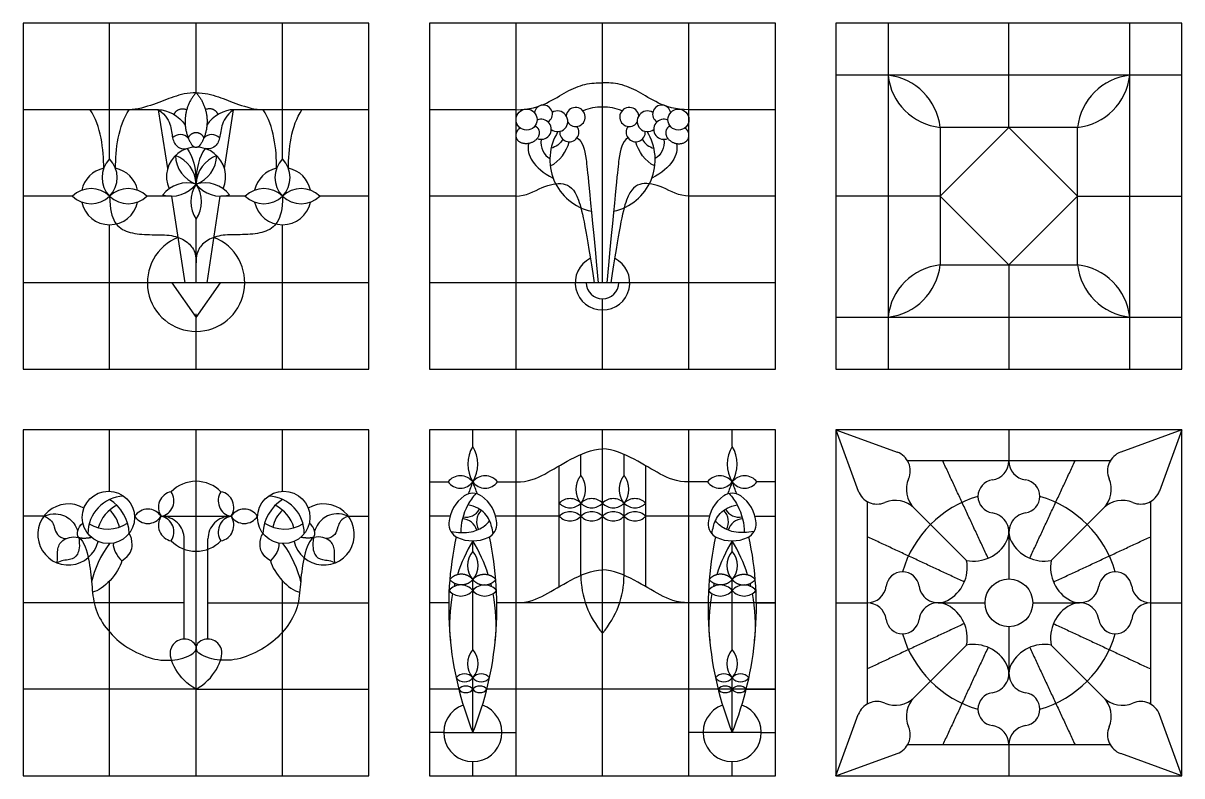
# Model space of a CAD drawing. Header units: millimetres. Extents: x -192 to 170, y -187 to 124.
# Drawn here: x -192.2 to 20.6, y -14.4 to 123.7 of the extents above; entities that cross this region are included whole.
import ezdxf

# ---------------------------------------------------------------- set-up
doc = ezdxf.new("R2010")
doc.units = ezdxf.units.MM
doc.header["$MEASUREMENT"] = 0
doc.layers.add('Layer 03', color=5, linetype='Continuous')

msp = doc.modelspace()

# ---------------------------------------------------------------- linework, layer by layer
at = {"layer": 'Layer 03'}
for p, q in [((-192.19, 123.73), (-192.19, 60.23)), ((-128.69, 123.73), (-192.19, 123.73)), ((-176.31, 98.81), (-176.31, 123.73)), ((-160.44, 110.97), (-160.44, 123.73)), ((-144.56, 98.81), (-144.56, 123.73)), ((-128.69, 60.23), (-128.69, 123.73)), ((-117.56, 123.73), (-117.56, 60.23)), ((-54.06, 123.73), (-117.56, 123.73)), ((-101.69, 60.23), (-101.69, 123.73)), ((-85.81, 76.1), (-85.81, 123.73)), ((-69.94, 60.23), (-69.94, 123.73)), ((-54.06, 60.23), (-54.06, 123.73)), ((-33.38, 123.73), (-33.38, 60.23)), ((11, 60.23), (11, 123.73)), ((20.56, 114.16), (-42.94, 114.16)), ((-167.31, 107.85), (-192.19, 107.85)), ((-128.69, 107.85), (-153.57, 107.85)), ((-101.69, 107.85), (-117.56, 107.85)), ((-54.06, 107.85), (-69.94, 107.85)), ((-183.15, 91.98), (-192.19, 91.98)), ((-164.97, 91.98), (-169.48, 91.98)), ((-151.4, 91.98), (-155.9, 91.98)), ((-128.69, 91.98), (-137.73, 91.98)), ((-101.69, 91.98), (-117.56, 91.98)), ((-54.06, 91.98), (-69.94, 91.98)), ((-160.44, 76.1), (-160.44, 87.75)), ((-176.31, 60.23), (-176.31, 86.74)), ((-144.56, 60.23), (-144.56, 86.74)), ((-128.69, 76.1), (-192.19, 76.1)), ((-54.06, 76.1), (-117.56, 76.1)), ((-85.81, 60.23), (-85.81, 73.12)), ((-160.44, 60.23), (-160.44, 70.38)), ((-42.94, 69.79), (20.56, 69.79)), ((-192.19, 60.23), (-128.69, 60.23)), ((-117.56, 60.23), (-54.06, 60.23)), ((-128.69, 49.1), (-192.19, 49.1)), ((-192.19, 49.1), (-192.19, -14.4)), ((-176.31, 37.83), (-176.31, 49.1)), ((-160.44, -14.4), (-160.44, 49.1)), ((-144.56, 37.83), (-144.56, 49.1)), ((-128.69, -14.4), (-128.69, 49.1)), ((-54.06, 49.1), (-117.56, 49.1)), ((-117.56, 49.1), (-117.56, -14.4)), ((-101.69, -14.4), (-101.69, 49.1)), ((-85.81, -14.4), (-85.81, 49.1)), ((-69.94, -14.4), (-69.94, 49.1)), ((-54.06, -14.4), (-54.06, 49.1)), ((-188.41, 33.23), (-192.19, 33.23)), ((-132.47, 33.23), (-128.69, 33.23)), ((-113.81, 33.23), (-117.56, 33.23)), ((-93.75, 33.23), (-105.44, 33.23)), ((-66.19, 33.23), (-77.88, 33.23)), ((-57.81, 33.23), (-54.06, 33.23)), ((-176.31, -14.4), (-176.31, 21.38)), ((-144.56, -14.4), (-144.56, 21.38)), ((-162.61, 17.35), (-192.19, 17.35)), ((-158.27, 17.35), (-128.69, 17.35)), ((-114.06, 17.35), (-117.56, 17.35)), ((-54.06, 17.35), (-105.19, 17.35)), ((-57.57, 17.35), (-54.06, 17.35)), ((-160.44, 1.48), (-192.19, 1.48)), ((-160.44, 1.48), (-128.69, 1.48)), ((-112.2, 1.48), (-117.56, 1.48)), ((-54.06, 1.48), (-107.05, 1.48)), ((-59.43, 1.48), (-54.06, 1.48)), ((-192.19, -14.4), (-128.69, -14.4)), ((-117.56, -14.4), (-54.06, -14.4))]:
    msp.add_line(p, q, dxfattribs=at)
for points in [[(20.56, 60.23), (20.56, 123.73), (-42.94, 123.73), (-42.94, 60.23)], [(-23.81, 91.98), (-11.19, 104.6), (1.43, 91.98), (-11.19, 79.35)], [(1.43, 79.35), (1.43, 104.6), (-23.81, 104.6), (-23.81, 79.35)], [(20.56, -14.4), (20.56, 49.1), (-42.94, 49.1), (-42.94, -14.4)]]:
    msp.add_lwpolyline(points, close=True, dxfattribs=at)
for points in [[(-11.19, 104.6), (-11.19, 123.73)], [(-165.65, 97.04), (-167.31, 107.85)], [(-155.22, 97.04), (-153.57, 107.85)], [(-162.44, 76.1), (-164.88, 91.98)], [(-158.43, 76.1), (-156, 91.98)], [(-23.81, 91.98), (-42.94, 91.98)], [(1.43, 91.98), (20.56, 91.98)], [(-11.19, 79.35), (-11.19, 60.23)], [(-164.91, 76.1), (-160.44, 69.72)], [(-160.44, 69.72), (-155.97, 76.1)], [(-109.63, 46.07), (-109.63, 49.1)], [(-62, 46.07), (-62, 49.1)], [(-42.94, 49.1), (-31.71, 45.02)], [(-42.94, 49.1), (-38.85, 37.87)], [(-11.19, 49.1), (-11.19, 43.38)], [(20.56, 49.1), (9.33, 45.02)], [(20.56, 49.1), (16.47, 37.87)], [(-89.78, 40.73), (-89.78, 44.59)], [(-81.85, 40.73), (-81.85, 44.59)], [(7.4, 43.38), (-29.78, 43.38)], [(-93.75, 20.32), (-93.75, 42.5)], [(-77.88, 20.32), (-77.88, 42.5)], [(-117.56, 39.53), (-114.17, 39.53)], [(-105.09, 39.53), (-101.69, 39.53)], [(-66.54, 39.53), (-69.94, 39.53)], [(-54.06, 39.53), (-57.46, 39.53)], [(-89.78, 22.41), (-89.78, 35.63)], [(-81.85, 22.41), (-81.85, 35.63)], [(-37.22, 35.94), (-37.22, -1.24)], [(-28.56, 34.72), (-18.95, 25.11)], [(6.18, 34.72), (-3.43, 25.11)], [(14.84, -1.24), (14.84, 35.94)], [(-166.86, 33.23), (-154.02, 33.23)], [(-11.19, 30.32), (-11.19, 21.73)], [(-162.61, 10.71), (-162.61, 29.07)], [(-158.27, 10.71), (-158.27, 29.07)], [(-109.63, 26.79), (-109.63, 28.73)], [(-62, 26.79), (-62, 28.73)], [(-109.63, 8.75), (-109.63, 21.62)], [(-62, 8.75), (-62, 21.62)], [(-42.94, 17.35), (-37.22, 17.35)], [(-24.16, 17.35), (-15.57, 17.35)], [(-6.81, 17.35), (1.78, 17.35)], [(14.84, 17.35), (20.56, 17.35)], [(-11.19, 12.97), (-11.19, 4.39)], [(-18.95, 9.59), (-28.56, -0.02)], [(-3.43, 9.59), (6.18, -0.02)], [(-109.63, -6.46), (-109.63, 3.58)], [(-62, -6.46), (-62, 3.58)], [(-42.94, -14.4), (-38.85, -3.17)], [(20.56, -14.4), (16.47, -3.17)], [(-114.97, -6.46), (-117.56, -6.46)], [(-114.97, -6.46), (-104.28, -6.46)], [(-104.28, -6.46), (-101.69, -6.46)], [(-67.35, -6.46), (-69.94, -6.46)], [(-56.66, -6.46), (-67.35, -6.46)], [(-56.66, -6.46), (-54.06, -6.46)], [(-42.94, -14.4), (-31.71, -10.31)], [(-29.78, -8.68), (7.4, -8.68)], [(-11.19, -8.68), (-11.19, -14.4)], [(20.56, -14.4), (9.33, -10.31)], [(-109.63, -14.4), (-109.63, -11.8)], [(-62, -14.4), (-62, -11.8)]]:
    msp.add_lwpolyline(points, dxfattribs=at)
for centre, radius in [((-99.75, 106.03), 1.93), ((-71.87, 106.03), 1.93), ((-176.53, 33.02), 4.81), ((-144.35, 33.02), 4.81), ((-11.19, 17.35), 4.38)]:
    msp.add_circle(centre, radius, dxfattribs=at)
for centre, radius, start, end in [((-22.66, 115.32), 10.78, 186.1425, 263.8575), ((-34.53, 103.45), 10.78, 6.1425, 83.8575), ((12.15, 103.45), 10.78, 96.1425, 173.8575), ((0.28, 115.32), 10.78, 276.1425, 353.8575), ((-96.68, 107.03), 1.67, 301.0939, 169.7573), ((-74.94, 107.03), 1.67, 10.2427, 238.9061), ((-94.09, 105.72), 1.9, 233.0331, 120.4218), ((-90.74, 106.51), 1.76, 213.691, 173.0452), ((-85.81, 98.67), 9.67, 90, 111.7144), ((-85.81, 98.67), 9.67, 68.2856, 90), ((-80.89, 106.51), 1.76, 6.9548, 326.309), ((-77.54, 105.72), 1.9, 59.5782, 306.9669), ((-97.07, 104.25), 1.84, 245.8577, 114.1637), ((-91.91, 103.72), 1.76, 174.9983, 36.7766), ((-79.71, 103.72), 1.76, 143.2234, 5.0017), ((-74.56, 104.25), 1.84, 65.8363, 294.1423), ((-163.34, 101.29), 2, 42.4844, 135.5045), ((-157.54, 101.29), 2, 44.4955, 137.5156), ((-85.81, 98.67), 9.67, 147.761, 257.8414), ((-85.81, 98.67), 9.67, 282.1586, 32.239), ((-160.44, 95.55), 5.43, 336.0981, 203.9019), ((-172.83, 95.39), 4.88, 135.5656, 224.4344), ((-179.8, 95.39), 4.88, 315.5656, 44.4344), ((-166.17, 94.03), 5.73, 1.7207, 70.2793), ((-158.5, 99.6), 5.73, 181.7207, 250.2793), ((-162.37, 99.6), 5.73, 289.7207, 358.2793), ((-154.71, 94.03), 5.73, 109.7207, 178.2793), ((-141.08, 95.39), 4.88, 135.5656, 224.4344), ((-148.05, 95.39), 4.88, 315.5656, 44.4344), ((-176.31, 91.98), 5.24, 101.976, 168.024), ((-176.31, 91.98), 5.24, 11.976, 78.024), ((-144.56, 91.98), 5.24, 101.976, 168.024), ((-144.56, 91.98), 5.24, 11.976, 78.024), ((-162.04, 88.7), 5.73, 73.7207, 142.2793), ((-164.97, 97.71), 5.73, 253.7207, 322.2793), ((-155.7, 90.97), 5.73, 145.7207, 214.2793), ((-158.83, 88.7), 5.73, 37.7207, 106.2793), ((-155.9, 97.71), 5.73, 217.7207, 286.2793), ((-165.17, 90.97), 5.73, 325.7207, 34.2793), ((-179.73, 88.49), 4.88, 45.5656, 134.4344), ((-179.73, 95.46), 4.88, 225.5656, 314.4344), ((-172.9, 88.49), 4.88, 45.5656, 134.4344), ((-172.9, 95.46), 4.88, 225.5656, 314.4344), ((-147.98, 88.49), 4.88, 45.5656, 134.4344), ((-147.98, 95.46), 4.88, 225.5656, 314.4344), ((-141.15, 88.49), 4.88, 45.5656, 134.4344), ((-141.15, 95.46), 4.88, 225.5656, 314.4344), ((-176.31, 91.98), 5.24, 191.976, 348.024), ((-144.56, 91.98), 5.24, 191.976, 348.024), ((-160.44, 76.1), 8.94, 111.5177, 68.4823), ((-85.81, 76.1), 5.01, 116.4017, 270), ((-85.81, 76.1), 5.01, 270, 63.5983), ((-34.53, 80.51), 10.78, 276.1425, 353.8575), ((-22.66, 68.64), 10.78, 96.1425, 173.8575), ((0.28, 68.64), 10.78, 6.1425, 83.8575), ((12.15, 80.51), 10.78, 186.1425, 263.8575), ((-85.81, 76.1), 2.98, 180, 270), ((-85.81, 76.1), 2.98, 270, 360), ((-104.31, 42.8), 6.24, 148.4219, 211.5781), ((-114.95, 42.8), 6.24, 328.4219, 31.5781), ((-56.68, 42.8), 6.24, 148.4219, 211.5781), ((-67.32, 42.8), 6.24, 328.4219, 31.5781), ((-32.96, 41.57), 3.66, 336.7296, 70), ((10.58, 41.57), 3.66, 110, 203.2704), ((-14.71, 43.38), 3.52, 277.7914, 0), ((-7.67, 43.38), 3.52, 180, 262.2086), ((-111.9, 37.84), 2.83, 36.696, 143.304), ((-107.36, 37.84), 2.83, 36.696, 143.304), ((-64.27, 37.84), 2.83, 36.696, 143.304), ((-59.73, 37.84), 2.83, 36.696, 143.304), ((-160.44, 33.23), 6.42, 90, 135.4454), ((-160.44, 33.23), 6.42, 44.5546, 90), ((-111.9, 41.23), 2.83, 216.696, 323.304), ((-52.25, 16.54), 61.81, 158.1572, 160.3355), ((-167, 16.54), 61.81, 19.6645, 21.8428), ((-107.36, 41.23), 2.83, 216.696, 323.304), ((-64.27, 41.23), 2.83, 216.696, 323.304), ((-4.63, 16.54), 61.81, 158.1572, 160.3355), ((-59.73, 41.23), 2.83, 216.696, 323.304), ((-119.37, 16.54), 61.81, 19.6645, 21.8428), ((-25.1, 38.19), 4.9, 156.7295, 225), ((-13.82, 36.88), 3.05, 97.7914, 261.7857), ((-8.56, 36.88), 3.05, 278.2143, 82.2086), ((2.72, 38.19), 4.9, 315, 23.2705), ((-173.43, 30.09), 6.87, 92.6911, 180.4856), ((-180.46, 29.77), 7.75, 2.4078, 57.6914), ((-164.46, 34.88), 2.91, 100.9364, 214.5093), ((-167.41, 36.08), 2.91, 280.9364, 34.5093), ((-153.47, 36.08), 2.91, 145.4907, 259.0636), ((-156.42, 34.88), 2.91, 325.4907, 79.0636), ((-140.42, 29.77), 7.75, 122.3086, 177.5922), ((-147.44, 30.09), 6.87, 359.5144, 87.3089), ((-107.24, 31.41), 6.82, 125.4096, 174.5903), ((-109.63, 34.77), 2.7, 54.5903, 125.4096), ((-112.01, 31.41), 6.82, 5.4097, 54.5901), ((-91.77, 33.73), 2.74, 43.7644, 136.2356), ((-87.8, 33.73), 2.74, 43.7644, 136.2356), ((-83.83, 33.73), 2.74, 43.7644, 136.2356), ((-79.86, 33.73), 2.74, 43.7644, 136.2356), ((-59.62, 31.41), 6.82, 125.4099, 174.5903), ((-62, 34.77), 2.7, 54.5904, 125.4097), ((-64.39, 31.41), 6.82, 5.4097, 54.5904), ((-35.41, 39.13), 3.66, 200, 293.2704), ((-11.19, 17.35), 20.34, 106.2082, 163.7918), ((-11.19, 17.35), 20.34, 16.2082, 73.7918), ((13.03, 39.13), 3.66, 246.7296, 340), ((-183.89, 29.89), 5.61, 59.3306, 346.7046), ((-171.91, 29.2), 6.79, 116.8724, 163.4786), ((-180.17, 30.11), 5.75, 11.2066, 47.8152), ((-169.29, 31.63), 2.91, 33.2136, 146.7864), ((-151.59, 31.63), 2.91, 33.2136, 146.7864), ((-140.7, 30.11), 5.75, 132.1848, 168.7934), ((-148.97, 29.2), 6.79, 16.5214, 63.1276), ((-136.98, 29.89), 5.61, 193.2954, 120.6694), ((-110.89, 35.93), 2.87, 258.8129, 330.8213), ((-106.07, 32.25), 2.87, 134.1591, 210.0616), ((-91.77, 37.53), 2.74, 223.7644, 316.2356), ((-91.77, 31.33), 2.74, 43.7644, 136.2356), ((-87.8, 37.53), 2.74, 223.7644, 316.2356), ((-87.8, 31.33), 2.74, 43.7644, 136.2356), ((-83.83, 37.53), 2.74, 223.7644, 316.2356), ((-83.83, 31.33), 2.74, 43.7644, 136.2356), ((-79.86, 37.53), 2.74, 223.7644, 316.2356), ((-79.86, 31.33), 2.74, 43.7644, 136.2356), ((-65.56, 32.25), 2.87, 329.9384, 45.8409), ((-60.74, 35.93), 2.87, 209.1787, 281.1871), ((-32.03, 31.26), 4.9, 45, 113.2705), ((9.65, 31.26), 4.9, 66.7295, 135), ((-176.63, 37.34), 6.46, 237.8489, 303.9588), ((-169.29, 34.82), 2.91, 213.2136, 326.7864), ((-164.46, 31.58), 2.91, 145.4907, 259.0636), ((-167.41, 30.37), 2.91, 325.4907, 79.0636), ((-166.77, 29.07), 4.16, 359.9998, 90), ((-154.11, 29.07), 4.16, 90, 180.0002), ((-153.47, 30.37), 2.91, 100.9364, 214.5093), ((-156.42, 31.58), 2.91, 280.9364, 34.5093), ((-151.59, 34.82), 2.91, 213.2136, 326.7864), ((-144.25, 37.34), 6.46, 236.0412, 302.1511), ((-111.34, 31.8), 2.7, 174.5903, 245.4096), ((-111.66, 29.91), 2.87, 15.2747, 87.4777), ((-107.91, 31.8), 2.7, 294.5903, 5.4096), ((-91.77, 35.13), 2.74, 223.7644, 316.2356), ((-87.8, 35.13), 2.74, 223.7644, 316.2356), ((-83.83, 35.13), 2.74, 223.7644, 316.2356), ((-79.86, 35.13), 2.74, 223.7644, 316.2356), ((-63.71, 31.8), 2.7, 174.5904, 245.4097), ((-59.97, 29.91), 2.87, 92.5223, 164.7253), ((-60.29, 31.8), 2.7, 294.5904, 5.4097), ((-14.76, 30.32), 3.57, 331.9929, 81.7857), ((-7.62, 30.32), 3.57, 98.2143, 208.0071), ((-160.44, 33.23), 6.42, 224.5546, 270), ((-160.44, 33.23), 6.42, 270, 315.4454), ((-52.25, 16.54), 61.81, 167.9274, 201.8428), ((-109.63, 35.54), 6.82, 245.4097, 294.5903), ((-84.17, 13.36), 29.73, 148.8789, 162.0821), ((-167, 16.54), 61.81, 338.1572, 12.0726), ((-135.08, 13.36), 29.73, 17.9179, 31.1211), ((-4.63, 16.54), 61.81, 167.9274, 201.8428), ((-62, 35.54), 6.82, 245.4097, 294.5903), ((-36.55, 13.36), 29.73, 148.8789, 162.0821), ((-119.37, 16.54), 61.81, 338.1572, 12.0726), ((-87.46, 13.36), 29.73, 17.9179, 31.1211), ((-17.68, 31.87), 6.87, 259.3001, 331.9929), ((-4.7, 31.87), 6.87, 208.0071, 280.6999), ((-106.62, 24.2), 3.97, 139.3433, 220.6567), ((-112.64, 24.2), 3.97, 319.3433, 40.6567), ((-58.99, 24.2), 3.97, 139.3433, 220.6567), ((-65.01, 24.2), 3.97, 319.3433, 40.6567), ((-25.7, 23.84), 6.87, 298.0071, 10.6999), ((3.32, 23.84), 6.87, 169.3001, 241.9929), ((-73.61, 22.41), 16.17, 180, 221.0102), ((-98.02, 22.41), 16.17, 318.9898, 0), ((-30.71, 19.98), 3.05, 8.2143, 172.2086), ((8.33, 19.98), 3.05, 7.7914, 171.7857), ((-111.81, 17.78), 2.85, 40.0471, 139.9529), ((-111.81, 21.45), 2.85, 220.0471, 319.9529), ((-84.17, 13.36), 29.73, 165.3016, 166.4312), ((-107.45, 17.78), 2.85, 40.0471, 139.9529), ((-107.45, 21.45), 2.85, 220.0471, 319.9529), ((-135.08, 13.36), 29.73, 13.5688, 14.6984), ((-64.18, 17.78), 2.85, 40.0471, 139.9529), ((-64.18, 21.45), 2.85, 220.0471, 319.9529), ((-36.55, 13.36), 29.73, 165.3016, 166.4312), ((-59.82, 17.78), 2.85, 40.0471, 139.9529), ((-59.82, 21.45), 2.85, 220.0471, 319.9529), ((-87.46, 13.36), 29.73, 13.5688, 14.6984), ((-37.22, 20.87), 3.52, 270, 352.2086), ((-24.16, 20.93), 3.57, 188.2143, 298.0071), ((1.78, 20.93), 3.57, 241.9929, 351.7857), ((14.84, 20.87), 3.52, 187.7914, 270), ((-84.17, 13.36), 29.73, 168.9475, 185.6893), ((-135.08, 13.36), 29.73, 354.3107, 11.0525), ((-36.55, 13.36), 29.73, 168.9475, 185.6893), ((-87.46, 13.36), 29.73, 354.3107, 11.0525), ((-37.22, 13.83), 3.52, 7.7914, 90), ((-24.16, 13.78), 3.57, 61.9929, 171.7857), ((1.78, 13.78), 3.57, 8.2143, 118.0071), ((14.84, 13.83), 3.52, 90, 172.2086), ((-25.7, 10.87), 6.87, 349.3001, 61.9929), ((3.32, 10.87), 6.87, 118.0071, 190.6999), ((-30.71, 14.72), 3.05, 187.7914, 351.7857), ((8.33, 14.72), 3.05, 188.2143, 352.2086), ((-162.61, 8.15), 2.56, 44.0572, 164.9127), ((-158.27, 8.15), 2.56, 15.0873, 135.9428), ((-11.19, 17.35), 20.34, 196.2082, 253.7918), ((-11.19, 17.35), 20.34, 286.2082, 343.7918), ((-161.62, 9.11), 1.18, 304.0352, 44.0568), ((-159.26, 9.11), 1.18, 135.9432, 235.9648), ((-106.62, 6.17), 3.97, 139.3433, 220.6567), ((-112.64, 6.17), 3.97, 319.3433, 40.6567), ((-58.99, 6.17), 3.97, 139.3433, 220.6567), ((-65.01, 6.17), 3.97, 319.3433, 40.6567), ((-17.68, 2.84), 6.87, 28.0071, 100.6999), ((-4.7, 2.84), 6.87, 79.3001, 151.9929), ((-111.16, 2.3), 2, 40.0471, 139.9529), ((-108.09, 2.3), 2, 40.0471, 139.9529), ((-63.53, 2.3), 2, 40.0471, 139.9529), ((-60.47, 2.3), 2, 40.0471, 139.9529), ((-14.76, 4.39), 3.57, 278.2143, 28.0071), ((-7.62, 4.39), 3.57, 151.9929, 261.7857), ((-111.16, 4.87), 2, 220.0471, 319.9529), ((-108.09, 4.87), 2, 220.0471, 319.9529), ((-63.53, 4.87), 2, 220.0471, 319.9529), ((-60.47, 4.87), 2, 220.0471, 319.9529), ((-110.91, 0.4), 1.68, 40.0471, 139.9529), ((-110.91, 2.56), 1.68, 220.0471, 319.9529), ((-108.34, 0.4), 1.68, 40.0471, 139.9529), ((-108.34, 2.56), 1.68, 220.0471, 319.9529), ((-63.29, 0.4), 1.68, 40.0471, 139.9529), ((-63.29, 2.56), 1.68, 220.0471, 319.9529), ((-60.71, 0.4), 1.68, 40.0471, 139.9529), ((-60.71, 2.56), 1.68, 220.0471, 319.9529), ((-13.82, -2.17), 3.05, 98.2143, 262.2086), ((-8.56, -2.17), 3.05, 277.7914, 81.7857), ((-109.63, -6.46), 5.34, 109.3652, 70.6348), ((-62, -6.46), 5.34, 109.3652, 70.6348), ((-35.41, -4.42), 3.66, 66.7296, 160), ((-32.03, 3.45), 4.9, 246.7295, 315), ((-25.1, -3.48), 4.9, 135, 203.2705), ((2.72, -3.48), 4.9, 336.7295, 45), ((9.65, 3.45), 4.9, 225, 293.2705), ((13.03, -4.42), 3.66, 20, 113.2704), ((-32.96, -6.87), 3.66, 290, 23.2704), ((-14.71, -8.68), 3.52, 0, 82.2086), ((-7.67, -8.68), 3.52, 97.7914, 180), ((10.58, -6.87), 3.66, 156.7296, 250)]:
    msp.add_arc(centre, radius, start, end, dxfattribs=at)
for points, degree in [([(-101.69, 107.85), (-99.21, 107.85), (-95.84, 108.98), (-92.42, 111.25), (-89.02, 112.73), (-86.79, 112.77), (-85.81, 112.77)], 3), ([(-69.94, 107.85), (-72.42, 107.85), (-75.78, 108.98), (-79.21, 111.25), (-82.61, 112.73), (-84.84, 112.77), (-85.81, 112.77)], 3), ([(-160.44, 110.97), (-161.97, 110.97), (-164.64, 110.27), (-167.98, 108.83), (-171.31, 107.85), (-172.75, 107.85)], 3), ([(-160.44, 110.97), (-158.91, 110.97), (-156.24, 110.27), (-152.9, 108.83), (-149.56, 107.85), (-148.12, 107.85)], 3), ([(-177.4, 97.1), (-177.4, 100.5), (-177.9, 104.93), (-179.87, 107.85)], 3), ([(-175.23, 97.1), (-175.23, 100.5), (-174.73, 104.93), (-172.75, 107.85)], 3), ([(-167.31, 107.85), (-165.78, 107.85), (-163.43, 106.76), (-162.43, 105.02)], 3), ([(-153.57, 107.85), (-155.1, 107.85), (-157.44, 106.76), (-158.45, 105.02)], 3), ([(-145.65, 97.1), (-145.65, 100.5), (-146.15, 104.93), (-148.12, 107.85)], 3), ([(-143.48, 97.1), (-143.48, 100.5), (-142.98, 104.93), (-141, 107.85)], 3), ([(-97.07, 102.41), (-97.31, 100.91), (-96.57, 99.41), (-95.48, 98.92)], 3), ([(-93.1, 102.42), (-93.67, 101.51), (-94.33, 101.03), (-95.25, 100.76)], 3), ([(-90.47, 102.71), (-89.38, 101.94), (-88.81, 99.34), (-88.32, 94.18), (-86.6, 76.1)], 3), ([(-81.16, 102.71), (-82.25, 101.94), (-82.82, 99.34), (-83.3, 94.18), (-85.03, 76.1)], 3), ([(-78.53, 102.42), (-77.96, 101.51), (-77.29, 101.03), (-76.38, 100.76)], 3), ([(-74.56, 102.41), (-74.31, 100.91), (-75.05, 99.41), (-76.15, 98.92)], 3), ([(-162.08, 100.72), (-161, 99.12), (-160.44, 97.33), (-160.44, 94.2)], 3), ([(-158.8, 100.72), (-159.88, 99.12), (-160.44, 97.33), (-160.44, 94.2)], 3), ([(-99.43, 101.64), (-99.74, 99.48), (-98.61, 97.25), (-94.86, 95.26)], 3), ([(-95.42, 97.52), (-93.59, 98.34), (-92.42, 100.21), (-91.91, 101.96)], 3), ([(-76.21, 97.52), (-78.04, 98.34), (-79.2, 100.21), (-79.71, 101.96)], 3), ([(-72.2, 101.64), (-71.89, 99.48), (-73.02, 97.25), (-76.76, 95.26)], 3), ([(-101.69, 91.98), (-99.94, 91.98), (-96.77, 93.88), (-92.88, 94.71), (-90.07, 92.66), (-88.79, 85.59), (-87.35, 76.1)], 3), ([(-69.94, 91.98), (-71.69, 91.98), (-74.86, 93.88), (-78.74, 94.71), (-81.56, 92.66), (-82.83, 85.59), (-84.28, 76.1)], 3), ([(-176.31, 91.98), (-176.31, 89.58), (-175.55, 86.79), (-173.09, 85.24), (-169.51, 84.84), (-165.63, 84.99), (-162.75, 84.23), (-160.89, 82.57), (-160.44, 81.06), (-160.44, 79.74)], 3), ([(-144.56, 91.98), (-144.56, 89.58), (-145.33, 86.79), (-147.78, 85.24), (-151.37, 84.84), (-155.25, 84.99), (-158.12, 84.23), (-159.99, 82.57), (-160.44, 81.06), (-160.44, 79.74)], 3), ([(-101.69, 39.53), (-99.4, 39.53), (-96.4, 40.85), (-91.91, 43.68), (-87.74, 45.6), (-85.81, 45.6)], 3), ([(-69.94, 39.53), (-72.23, 39.53), (-75.22, 40.85), (-79.72, 43.68), (-83.88, 45.6), (-85.81, 45.6)], 3), ([(-15.01, 25.54), (-19.17, 34.46), (-23.33, 43.38)], 2), ([(-7.37, 25.54), (-3.21, 34.46), (0.95, 43.38)], 2), ([(-109.05, 37.41), (-109.66, 36.76), (-110.16, 36.05), (-110.56, 35.31)], 3), ([(-62.58, 37.41), (-61.97, 36.76), (-61.47, 36.05), (-61.07, 35.31)], 3), ([(-110.56, 35.31), (-111.46, 33.64), (-111.85, 31.83), (-111.85, 30.25)], 3), ([(-61.07, 35.31), (-60.17, 33.64), (-59.77, 31.83), (-59.78, 30.25)], 3), ([(-188.41, 33.23), (-186.97, 32.81), (-186.39, 31.1), (-186.11, 29.89), (-185.1, 29.16), (-184.25, 29.16)], 3), ([(-181.99, 29.36), (-182.47, 29.93), (-182.25, 31.18), (-181.23, 31.99)], 3), ([(-138.88, 29.36), (-138.4, 29.93), (-138.63, 31.18), (-139.65, 31.99)], 3), ([(-132.47, 33.23), (-133.9, 32.81), (-134.49, 31.1), (-134.77, 29.89), (-135.78, 29.16), (-136.62, 29.16)], 3), ([(-105.9, 30), (-106.06, 31.04), (-106.27, 31.81), (-106.54, 32.42)], 3), ([(-65.73, 30), (-65.56, 31.04), (-65.36, 31.81), (-65.09, 32.42)], 3), ([(-174.09, 25.07), (-172.36, 26.17), (-172.02, 28.14), (-172.36, 29.56), (-172.71, 30.1)], 3), ([(-146.79, 25.07), (-148.52, 26.17), (-148.85, 28.14), (-148.52, 29.56), (-148.17, 30.1)], 3), ([(-113.68, 30.45), (-112.99, 30.34), (-112.38, 30.27), (-111.85, 30.25)], 3), ([(-57.95, 30.45), (-58.64, 30.34), (-59.25, 30.27), (-59.78, 30.25)], 3), ([(-185.98, 24.68), (-185.77, 25.31), (-186.06, 27.15), (-185.2, 28.93), (-183.33, 29.59), (-181.99, 29.36)], 3), ([(-181.99, 29.36), (-181.74, 27.77), (-182.11, 25.95), (-183.45, 25.2), (-185.27, 25.11), (-185.98, 24.68)], 3), ([(-181.99, 29.36), (-181.09, 29.09), (-179.68, 29.38)], 2), ([(-176.31, 28.22), (-177.99, 26.17), (-179.12, 23.41), (-179.62, 21.19)], 3), ([(-175.63, 28.3), (-175.75, 27.17), (-174.99, 26.01), (-174.09, 25.07)], 3), ([(-145.25, 28.3), (-145.12, 27.17), (-145.89, 26.01), (-146.79, 25.07)], 3), ([(-144.56, 28.22), (-142.89, 26.17), (-141.76, 23.41), (-141.25, 21.19)], 3), ([(-138.88, 29.36), (-139.79, 29.09), (-141.2, 29.38)], 2), ([(-138.88, 29.36), (-139.13, 27.77), (-138.77, 25.95), (-137.43, 25.2), (-135.61, 25.11), (-134.9, 24.68)], 3), ([(-134.9, 24.68), (-135.11, 25.31), (-134.82, 27.15), (-135.68, 28.93), (-137.54, 29.59), (-138.88, 29.36)], 3), ([(-19.37, 21.17), (-28.3, 25.33), (-37.22, 29.49)], 2), ([(-3.01, 21.17), (5.92, 25.33), (14.84, 29.49)], 2), ([(-174.09, 25.07), (-174.65, 22.78), (-177.44, 19.68), (-179.45, 19.32)], 3), ([(-146.79, 25.07), (-146.23, 22.78), (-143.44, 19.68), (-141.42, 19.32)], 3), ([(-101.69, 17.35), (-99.4, 17.35), (-96.4, 18.67), (-91.91, 21.5), (-87.74, 23.41), (-85.81, 23.41)], 3), ([(-69.94, 17.35), (-72.23, 17.35), (-75.22, 18.67), (-79.72, 21.5), (-83.88, 23.41), (-85.81, 23.41)], 3), ([(-19.37, 13.54), (-28.3, 9.38), (-37.22, 5.21)], 2), ([(-3.01, 13.54), (5.92, 9.38), (14.84, 5.21)], 2), ([(-160.44, 1.48), (-163.7, 3.32), (-165.59, 6.91), (-165.08, 8.82)], 3), ([(-160.44, 1.48), (-157.18, 3.32), (-155.28, 6.91), (-155.8, 8.82)], 3), ([(-15.01, 9.17), (-19.17, 0.25), (-23.33, -8.68)], 2), ([(-7.37, 9.17), (-3.21, 0.25), (0.95, -8.68)], 2)]:
    msp.add_open_spline(points, degree=degree, dxfattribs=at)
for points, weights in [([(-160.44, 110.97), (-164.49, 106.57), (-161.25, 101.44)], [1, 0.768056421863, 1]), ([(-160.44, 110.97), (-156.39, 106.57), (-159.63, 101.44)], [1, 0.768056421863, 1]), ([(-164.46, 106.97), (-163.97, 108.5), (-162.15, 107.88)], [1, 0.734398698253, 1]), ([(-156.42, 106.97), (-156.91, 108.5), (-158.73, 107.88)], [1, 0.734398698253, 1])]:
    msp.add_rational_spline(points, weights, degree=2, dxfattribs=at)
for points, knots in [([(-167.31, 107.85), (-165.91, 106.79), (-164.93, 104.77), (-164.86, 102.3), (-163.94, 100.84), (-162.54, 100.57), (-162.08, 100.72)], [0, 0, 0, 0, 2.839319, 5.678639, 8.517958, 10.193149, 10.193149, 10.193149, 10.193149]), ([(-153.57, 107.85), (-154.96, 106.79), (-155.94, 104.77), (-156.01, 102.3), (-156.94, 100.84), (-158.33, 100.57), (-158.8, 100.72)], [0, 0, 0, 0, 2.839319, 5.678639, 8.517958, 10.193149, 10.193149, 10.193149, 10.193149]), ([(-106.54, 32.42), (-106.78, 32.96), (-107.65, 34.2), (-109.12, 35.06), (-110.56, 35.31)], [2.383435, 2.383435, 2.383435, 2.383435, 4.495407, 8.621672, 8.621672, 8.621672, 8.621672]), ([(-65.09, 32.42), (-64.84, 32.96), (-63.98, 34.2), (-62.51, 35.06), (-61.07, 35.31)], [2.383435, 2.383435, 2.383435, 2.383435, 4.495407, 8.621672, 8.621672, 8.621672, 8.621672]), ([(-188.41, 33.23), (-186.75, 33.93), (-184.25, 33.51), (-182.8, 31.93), (-182.3, 30.89), (-182.19, 30.53)], [0, 0, 0, 0, 3.316369, 6.632738, 8.268209, 8.268209, 8.268209, 8.268209]), ([(-132.47, 33.23), (-134.13, 33.93), (-136.62, 33.51), (-138.08, 31.93), (-138.57, 30.89), (-138.69, 30.53)], [0, 0, 0, 0, 3.316369, 6.632738, 8.268209, 8.268209, 8.268209, 8.268209]), ([(-111.85, 30.25), (-110.31, 30.18), (-108.31, 30.75), (-107.16, 31.64), (-106.54, 32.42)], [1.172918, 1.172918, 1.172918, 1.172918, 4.583174, 8.537188, 8.537188, 8.537188, 8.537188]), ([(-59.78, 30.25), (-61.32, 30.18), (-63.31, 30.75), (-64.47, 31.64), (-65.09, 32.42)], [1.172918, 1.172918, 1.172918, 1.172918, 4.583174, 8.537188, 8.537188, 8.537188, 8.537188]), ([(-181.99, 29.36), (-180.94, 28.52), (-180.08, 25.38), (-179.54, 20.71), (-179.28, 16.55), (-177.16, 12.65), (-173.8, 9.38), (-168.96, 6.99), (-165.03, 6.59), (-162.21, 7.28), (-160.96, 8.13)], [0, 0, 0, 0, 5.005111, 10.010223, 15.015334, 20.020445, 25.025556, 30.030668, 35.035779, 39.428748, 39.428748, 39.428748, 39.428748]), ([(-138.88, 29.36), (-139.93, 28.52), (-140.8, 25.38), (-141.33, 20.71), (-141.59, 16.55), (-143.72, 12.65), (-147.08, 9.38), (-151.92, 6.99), (-155.85, 6.59), (-158.66, 7.28), (-159.92, 8.13)], [0, 0, 0, 0, 5.005111, 10.010223, 15.015334, 20.020445, 25.025556, 30.030668, 35.035779, 39.428748, 39.428748, 39.428748, 39.428748])]:
    msp.add_open_spline(points, degree=3, knots=knots, dxfattribs=at)
for points, weights, knots in [([(-98.19, 104.89), (-97.68, 104.59), (-97.51, 104.09), (-96.94, 102.46), (-99, 101.75), (-101.05, 101.04), (-101.61, 102.67), (-101.96, 103.68), (-100.97, 104.52)], [0.860472677312, 0.885385859544, 1, 0.707106781187, 1, 0.707106781187, 1, 0.794841803999, 0.877091323048], [5.668506, 5.668506, 5.668506, 6.283185, 6.283185, 7.853982, 7.853982, 9.424778, 9.424778, 10.525048, 10.525048, 10.525048]), ([(-73.43, 104.89), (-73.94, 104.59), (-74.12, 104.09), (-74.68, 102.46), (-72.63, 101.75), (-70.58, 101.04), (-70.01, 102.67), (-69.66, 103.68), (-70.66, 104.52)], [0.860472677312, 0.885385859544, 1, 0.707106781187, 1, 0.707106781187, 1, 0.794841803999, 0.877091323048], [5.668506, 5.668506, 5.668506, 6.283185, 6.283185, 7.853982, 7.853982, 9.424778, 9.424778, 10.525048, 10.525048, 10.525048]), ([(-161.87, 102.64), (-161.47, 103.67), (-160.44, 103.67), (-159.41, 103.67), (-159.01, 102.64)], [1, 0.83211290945, 1, 0.83211290945, 1], [0, 0, 0, 1.961229, 1.961229, 3.922458, 3.922458, 3.922458]), ([(-161.25, 101.44), (-160.96, 100.97), (-160.44, 100.97), (-159.92, 100.97), (-159.63, 101.44)], [1, 0.885029134241, 1, 0.885029134241, 1], [4.016995, 4.016995, 4.016995, 5.046881, 5.046881, 6.076766, 6.076766, 6.076766]), ([(-89.78, 35.63), (-90.63, 36.67), (-90.63, 38.18), (-90.63, 39.69), (-89.78, 40.73)], [1, 0.919699568352, 1, 0.919699568352, 1], [0, 0, 0, 2.389488, 2.389488, 4.778976, 4.778976, 4.778976]), ([(-89.78, 35.63), (-88.94, 36.67), (-88.94, 38.18), (-88.94, 39.69), (-89.78, 40.73)], [1, 0.919699568352, 1, 0.919699568352, 1], [0, 0, 0, 2.389488, 2.389488, 4.778976, 4.778976, 4.778976]), ([(-81.85, 35.63), (-82.69, 36.67), (-82.69, 38.18), (-82.69, 39.69), (-81.85, 40.73)], [1, 0.919699568352, 1, 0.919699568352, 1], [0, 0, 0, 2.389488, 2.389488, 4.778976, 4.778976, 4.778976]), ([(-81.85, 35.63), (-81, 36.67), (-81, 38.18), (-81, 39.69), (-81.85, 40.73)], [1, 0.919699568352, 1, 0.919699568352, 1], [0, 0, 0, 2.389488, 2.389488, 4.778976, 4.778976, 4.778976]), ([(-109.63, 21.62), (-110.45, 22.6), (-111.74, 22.6), (-113.03, 22.6), (-113.86, 21.62)], [1, 0.906481298499, 1, 0.906481298499, 1], [0, 0, 0, 1.581663, 1.581663, 3.163325, 3.163325, 3.163325]), ([(-109.63, 21.62), (-110.45, 20.63), (-111.74, 20.63), (-113.03, 20.63), (-113.86, 21.62)], [1, 0.906481298499, 1, 0.906481298499, 1], [0, 0, 0, 1.581663, 1.581663, 3.163325, 3.163325, 3.163325]), ([(-109.63, 21.62), (-108.8, 22.6), (-107.51, 22.6), (-106.23, 22.6), (-105.4, 21.62)], [1, 0.906481298499, 1, 0.906481298499, 1], [0, 0, 0, 1.581663, 1.581663, 3.163325, 3.163325, 3.163325]), ([(-109.63, 21.62), (-108.8, 20.63), (-107.51, 20.63), (-106.23, 20.63), (-105.4, 21.62)], [1, 0.906481298499, 1, 0.906481298499, 1], [0, 0, 0, 1.581663, 1.581663, 3.163325, 3.163325, 3.163325]), ([(-62, 21.62), (-62.83, 22.6), (-64.12, 22.6), (-65.4, 22.6), (-66.23, 21.62)], [1, 0.906481298499, 1, 0.906481298499, 1], [0, 0, 0, 1.581663, 1.581663, 3.163325, 3.163325, 3.163325]), ([(-62, 21.62), (-62.83, 20.63), (-64.12, 20.63), (-65.4, 20.63), (-66.23, 21.62)], [1, 0.906481298499, 1, 0.906481298499, 1], [0, 0, 0, 1.581663, 1.581663, 3.163325, 3.163325, 3.163325]), ([(-62, 21.62), (-61.17, 22.6), (-59.89, 22.6), (-58.6, 22.6), (-57.77, 21.62)], [1, 0.906481298499, 1, 0.906481298499, 1], [0, 0, 0, 1.581663, 1.581663, 3.163325, 3.163325, 3.163325]), ([(-62, 21.62), (-61.17, 20.63), (-59.89, 20.63), (-58.6, 20.63), (-57.77, 21.62)], [1, 0.906481298499, 1, 0.906481298499, 1], [0, 0, 0, 1.581663, 1.581663, 3.163325, 3.163325, 3.163325])]:
    msp.add_rational_spline(points, weights, degree=2, knots=knots, dxfattribs=at)

doc.saveas('drawing.dxf')
